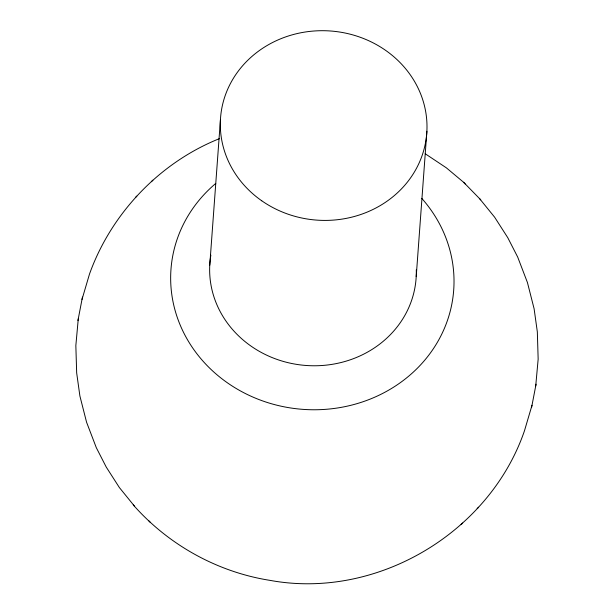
<?xml version="1.0" encoding="UTF-8"?>
<svg xmlns="http://www.w3.org/2000/svg" width="614" height="614" viewBox="0 0 614 614"><rect width="100%" height="100%" fill="white"/><g stroke="black" fill="none" stroke-linecap="round" stroke-linejoin="round"><path stroke-width="0.92" d="M209.758 265.202L220.434 119.845M416.208 276.622L426.884 131.266M78.277 318.773L75.844 345.582L76.666 372.89L79.889 395.961L86.559 422.194L96.314 447.69L106.222 467.047L119.362 487.539L134.627 506.35M535.723 385.976L538.156 359.159L537.334 331.859L534.111 308.788L527.441 282.547L517.686 257.051L507.778 237.695L494.638 217.202L479.373 198.391M82.007 299.44L89.498 274.051C111.28 213.304 159.678 162.541 219.643 138.557M133.253 504.908C168.489 544.948 217.655 572.21 270.39 580.43L272.47 580.806C378.308 598.949 489.772 532.1 524.502 430.69L531.993 405.301M77.94 320.554L82.453 297.084M531.547 407.658L536.06 384.187M151.32 181.683L152.863 180.178M135.387 197.524L136.822 196.119M477.178 508.622L478.613 507.225M461.137 524.571L462.68 523.059M425.264 153.784L446.347 167.822L463.616 182.289L480.747 199.834M463.616 182.289L465.182 183.931M148.818 520.81L150.384 522.453M416.292 269.853A103.39 94.809 4.2 0 1 306.225 365.483A103.39 94.809 4.2 0 1 210.871 255.117M421.803 198.414A141.742 129.991 4.2 0 1 404.542 379.521A141.742 129.991 4.2 0 1 206.695 365.138A141.742 129.991 4.2 0 1 215.752 183.44M261.725 200.77A103.39 94.809 4.2 0 0 426.269 138.004A103.39 94.809 4.2 0 0 282.97 37.891A103.39 94.809 4.2 0 0 261.725 200.77"/></g></svg>
